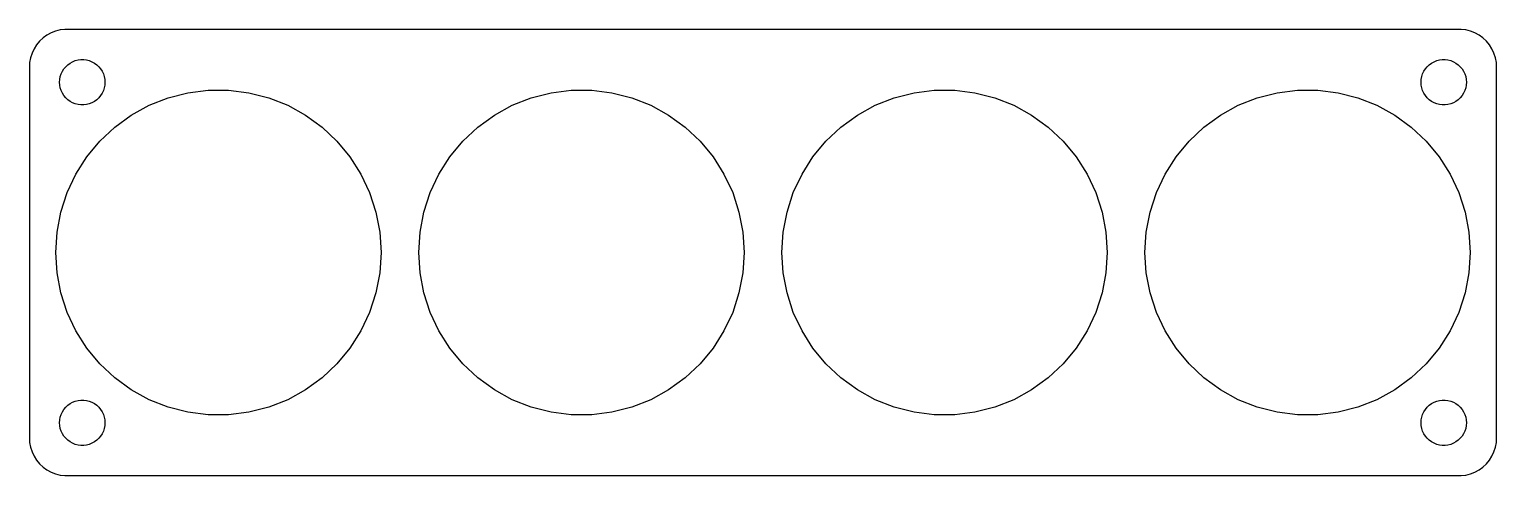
# Model space of a CAD drawing. Header units: metres. Extents: x -97 to 97, y -29 to 29.
import ezdxf

# ---------------------------------------------------------------- set-up
doc = ezdxf.new("R2010")
doc.units = ezdxf.units.M

msp = doc.modelspace()

# ---------------------------------------------------------------- linework, layer by layer
for p, q in [((-93.5451, 29.2553), (-94.1289, 29.0241)), ((-92.9369, 29.4114), (-93.5451, 29.2553)), ((-92.3139, 29.4901), (-92.9369, 29.4114)), ((92.3139, 29.4901), (-92.3139, 29.4901)), ((92.9369, 29.4114), (92.3139, 29.4901)), ((93.5451, 29.2553), (92.9369, 29.4114)), ((94.1289, 29.0241), (93.5451, 29.2553)), ((-96.0451, 27.4389), (-96.3815, 26.9088)), ((-95.6448, 27.9227), (-96.0451, 27.4389)), ((-95.1871, 28.3526), (-95.6448, 27.9227)), ((-94.6791, 28.7216), (-95.1871, 28.3526)), ((-94.1289, 29.0241), (-94.6791, 28.7216)), ((94.6791, 28.7216), (94.1289, 29.0241)), ((95.1871, 28.3526), (94.6791, 28.7216)), ((95.6448, 27.9227), (95.1871, 28.3526)), ((96.0451, 27.4389), (95.6448, 27.9227)), ((96.3815, 26.9088), (96.0451, 27.4389)), ((-96.8429, 25.7434), (-96.9606, 25.1267)), ((-96.6489, 26.3406), (-96.8429, 25.7434)), ((-96.3815, 26.9088), (-96.6489, 26.3406)), ((-91.2773, 25.2145), (-90.927, 25.3532)), ((-90.927, 25.3532), (-90.5621, 25.4469)), ((-90.5621, 25.4469), (-90.1884, 25.4941)), ((-90.1884, 25.4941), (-89.8116, 25.4941)), ((-89.8116, 25.4941), (-89.4379, 25.4469)), ((-89.4379, 25.4469), (-89.073, 25.3532)), ((-89.073, 25.3532), (-88.7227, 25.2145)), ((88.7227, 25.2145), (89.073, 25.3532)), ((89.073, 25.3532), (89.4379, 25.4469)), ((89.4379, 25.4469), (89.8116, 25.4941)), ((89.8116, 25.4941), (90.1884, 25.4941)), ((90.1884, 25.4941), (90.5621, 25.4469)), ((90.5621, 25.4469), (90.927, 25.3532)), ((90.927, 25.3532), (91.2773, 25.2145)), ((96.6489, 26.3406), (96.3815, 26.9088)), ((96.8429, 25.7434), (96.6489, 26.3406)), ((96.9606, 25.1267), (96.8429, 25.7434)), ((-96.9606, 25.1267), (-97, 24.5)), ((-97, 24.5), (-97, -24.5)), ((-92.9057, 23.2461), (-92.7893, 23.6044)), ((-92.7893, 23.6044), (-92.6289, 23.9453)), ((-92.6289, 23.9453), (-92.427, 24.2634)), ((-92.427, 24.2634), (-92.1869, 24.5536)), ((-92.1869, 24.5536), (-91.9123, 24.8115)), ((-91.9123, 24.8115), (-91.6075, 25.033)), ((-91.6075, 25.033), (-91.2773, 25.2145)), ((-88.7227, 25.2145), (-88.3925, 25.033)), ((-88.3925, 25.033), (-88.0877, 24.8115)), ((-88.0877, 24.8115), (-87.8131, 24.5536)), ((-87.8131, 24.5536), (-87.573, 24.2634)), ((-87.573, 24.2634), (-87.3711, 23.9453)), ((-87.3711, 23.9453), (-87.2107, 23.6044)), ((-87.2107, 23.6044), (-87.0943, 23.2461)), ((87.0943, 23.2461), (87.2107, 23.6044)), ((87.2107, 23.6044), (87.3711, 23.9453)), ((87.3711, 23.9453), (87.573, 24.2634)), ((87.573, 24.2634), (87.8131, 24.5536)), ((87.8131, 24.5536), (88.0877, 24.8115)), ((88.0877, 24.8115), (88.3925, 25.033)), ((88.3925, 25.033), (88.7227, 25.2145)), ((91.2773, 25.2145), (91.6075, 25.033)), ((91.6075, 25.033), (91.9123, 24.8115)), ((91.9123, 24.8115), (92.1869, 24.5536)), ((92.1869, 24.5536), (92.427, 24.2634)), ((92.427, 24.2634), (92.6289, 23.9453)), ((92.6289, 23.9453), (92.7893, 23.6044)), ((92.7893, 23.6044), (92.9057, 23.2461)), ((97, 24.5), (96.9606, 25.1267)), ((97, -24.5), (97, 24.5)), ((-93, 22.5), (-92.9763, 22.876)), ((-92.9763, 22.124), (-93, 22.5)), ((-92.9763, 22.876), (-92.9057, 23.2461)), ((-92.9057, 21.7539), (-92.9763, 22.124)), ((-92.7893, 21.3956), (-92.9057, 21.7539)), ((-92.6289, 21.0547), (-92.7893, 21.3956)), ((-87.2107, 21.3956), (-87.3711, 21.0547)), ((-87.0943, 21.7539), (-87.2107, 21.3956)), ((-87.0943, 23.2461), (-87.0237, 22.876)), ((-87.0237, 22.124), (-87.0943, 21.7539)), ((-87.0237, 22.876), (-87, 22.5)), ((-87, 22.5), (-87.0237, 22.124)), ((-76.0287, 21.1192), (-73.35, 21.4576)), ((-73.35, 21.4576), (-70.65, 21.4576)), ((-70.65, 21.4576), (-67.9713, 21.1192)), ((-28.0287, 21.1192), (-25.35, 21.4576)), ((-25.35, 21.4576), (-22.65, 21.4576)), ((-22.65, 21.4576), (-19.9713, 21.1192)), ((19.9713, 21.1192), (22.65, 21.4576)), ((22.65, 21.4576), (25.35, 21.4576)), ((25.35, 21.4576), (28.0287, 21.1192)), ((67.9713, 21.1192), (70.65, 21.4576)), ((70.65, 21.4576), (73.35, 21.4576)), ((73.35, 21.4576), (76.0287, 21.1192)), ((87, 22.5), (87.0237, 22.876)), ((87.0237, 22.124), (87, 22.5)), ((87.0237, 22.876), (87.0943, 23.2461)), ((87.0943, 21.7539), (87.0237, 22.124)), ((87.2107, 21.3956), (87.0943, 21.7539)), ((87.3711, 21.0547), (87.2107, 21.3956)), ((92.7893, 21.3956), (92.6289, 21.0547)), ((92.9057, 21.7539), (92.7893, 21.3956)), ((92.9057, 23.2461), (92.9763, 22.876)), ((92.9763, 22.124), (92.9057, 21.7539)), ((92.9763, 22.876), (93, 22.5)), ((93, 22.5), (92.9763, 22.124)), ((-92.427, 20.7366), (-92.6289, 21.0547)), ((-92.1869, 20.4464), (-92.427, 20.7366)), ((-91.9123, 20.1884), (-92.1869, 20.4464)), ((-91.6075, 19.967), (-91.9123, 20.1884)), ((-91.2773, 19.7855), (-91.6075, 19.967)), ((-90.927, 19.6468), (-91.2773, 19.7855)), ((-90.5621, 19.5531), (-90.927, 19.6468)), ((-90.1884, 19.5059), (-90.5621, 19.5531)), ((-89.8116, 19.5059), (-90.1884, 19.5059)), ((-89.4379, 19.5531), (-89.8116, 19.5059)), ((-89.073, 19.6468), (-89.4379, 19.5531)), ((-88.7227, 19.7855), (-89.073, 19.6468)), ((-88.3925, 19.967), (-88.7227, 19.7855)), ((-88.0877, 20.1884), (-88.3925, 19.967)), ((-87.8131, 20.4464), (-88.0877, 20.1884)), ((-87.573, 20.7366), (-87.8131, 20.4464)), ((-87.3711, 21.0547), (-87.573, 20.7366)), ((-83.5203, 18.153), (-81.1543, 19.4538)), ((-81.1543, 19.4538), (-78.6439, 20.4477)), ((-78.6439, 20.4477), (-76.0287, 21.1192)), ((-67.9713, 21.1192), (-65.3561, 20.4477)), ((-65.3561, 20.4477), (-62.8457, 19.4538)), ((-62.8457, 19.4538), (-60.4797, 18.153)), ((-35.5203, 18.153), (-33.1543, 19.4538)), ((-33.1543, 19.4538), (-30.6439, 20.4477)), ((-30.6439, 20.4477), (-28.0287, 21.1192)), ((-19.9713, 21.1192), (-17.3561, 20.4477)), ((-17.3561, 20.4477), (-14.8457, 19.4538)), ((-14.8457, 19.4538), (-12.4797, 18.153)), ((12.4797, 18.153), (14.8457, 19.4538)), ((14.8457, 19.4538), (17.3561, 20.4477)), ((17.3561, 20.4477), (19.9713, 21.1192)), ((28.0287, 21.1192), (30.6439, 20.4477)), ((30.6439, 20.4477), (33.1543, 19.4538)), ((33.1543, 19.4538), (35.5203, 18.153)), ((60.4797, 18.153), (62.8457, 19.4538)), ((62.8457, 19.4538), (65.3561, 20.4477)), ((65.3561, 20.4477), (67.9713, 21.1192)), ((76.0287, 21.1192), (78.6439, 20.4477)), ((78.6439, 20.4477), (81.1543, 19.4538)), ((81.1543, 19.4538), (83.5203, 18.153)), ((87.573, 20.7366), (87.3711, 21.0547)), ((87.8131, 20.4464), (87.573, 20.7366)), ((88.0877, 20.1884), (87.8131, 20.4464)), ((88.3925, 19.967), (88.0877, 20.1884)), ((88.7227, 19.7855), (88.3925, 19.967)), ((89.073, 19.6468), (88.7227, 19.7855)), ((89.4379, 19.5531), (89.073, 19.6468)), ((89.8116, 19.5059), (89.4379, 19.5531)), ((90.1884, 19.5059), (89.8116, 19.5059)), ((90.5621, 19.5531), (90.1884, 19.5059)), ((90.927, 19.6468), (90.5621, 19.5531)), ((91.2773, 19.7855), (90.927, 19.6468)), ((91.6075, 19.967), (91.2773, 19.7855)), ((91.9123, 20.1884), (91.6075, 19.967)), ((92.1869, 20.4464), (91.9123, 20.1884)), ((92.427, 20.7366), (92.1869, 20.4464)), ((92.6289, 21.0547), (92.427, 20.7366)), ((-85.7046, 16.566), (-83.5203, 18.153)), ((-60.4797, 18.153), (-58.2954, 16.566)), ((-37.7046, 16.566), (-35.5203, 18.153)), ((-12.4797, 18.153), (-10.2954, 16.566)), ((10.2954, 16.566), (12.4797, 18.153)), ((35.5203, 18.153), (37.7046, 16.566)), ((58.2954, 16.566), (60.4797, 18.153)), ((83.5203, 18.153), (85.7046, 16.566)), ((-87.6728, 14.7178), (-85.7046, 16.566)), ((-58.2954, 16.566), (-56.3272, 14.7178)), ((-39.6728, 14.7178), (-37.7046, 16.566)), ((-10.2954, 16.566), (-8.32716, 14.7178)), ((8.32716, 14.7178), (10.2954, 16.566)), ((37.7046, 16.566), (39.6728, 14.7178)), ((56.3272, 14.7178), (58.2954, 16.566)), ((85.7046, 16.566), (87.6728, 14.7178)), ((-89.3939, 12.6374), (-87.6728, 14.7178)), ((-56.3272, 14.7178), (-54.6061, 12.6374)), ((-41.3939, 12.6374), (-39.6728, 14.7178)), ((-8.32716, 14.7178), (-6.60612, 12.6374)), ((6.60612, 12.6374), (8.32716, 14.7178)), ((39.6728, 14.7178), (41.3939, 12.6374)), ((54.6061, 12.6374), (56.3272, 14.7178)), ((87.6728, 14.7178), (89.3939, 12.6374)), ((-90.8406, 10.3577), (-89.3939, 12.6374)), ((-54.6061, 12.6374), (-53.1594, 10.3577)), ((-42.8406, 10.3577), (-41.3939, 12.6374)), ((-6.60612, 12.6374), (-5.15939, 10.3577)), ((5.15939, 10.3577), (6.60612, 12.6374)), ((41.3939, 12.6374), (42.8406, 10.3577)), ((53.1594, 10.3577), (54.6061, 12.6374)), ((89.3939, 12.6374), (90.8406, 10.3577)), ((-91.9902, 7.91467), (-90.8406, 10.3577)), ((-53.1594, 10.3577), (-52.0098, 7.91467)), ((-43.9902, 7.91467), (-42.8406, 10.3577)), ((-5.15939, 10.3577), (-4.0098, 7.91467)), ((4.0098, 7.91467), (5.15939, 10.3577)), ((42.8406, 10.3577), (43.9902, 7.91467)), ((52.0098, 7.91467), (53.1594, 10.3577)), ((90.8406, 10.3577), (91.9902, 7.91467)), ((-92.8245, 5.34683), (-91.9902, 7.91467)), ((-52.0098, 7.91467), (-51.1755, 5.34683)), ((-44.8245, 5.34683), (-43.9902, 7.91467)), ((-4.0098, 7.91467), (-3.17546, 5.34683)), ((3.17546, 5.34683), (4.0098, 7.91467)), ((43.9902, 7.91467), (44.8245, 5.34683)), ((51.1755, 5.34683), (52.0098, 7.91467)), ((91.9902, 7.91467), (92.8245, 5.34683)), ((-93.3305, 2.69466), (-92.8245, 5.34683)), ((-51.1755, 5.34683), (-50.6695, 2.69466)), ((-45.3305, 2.69466), (-44.8245, 5.34683)), ((-3.17546, 5.34683), (-2.66953, 2.69466)), ((2.66953, 2.69466), (3.17546, 5.34683)), ((44.8245, 5.34683), (45.3305, 2.69466)), ((50.6695, 2.69466), (51.1755, 5.34683)), ((92.8245, 5.34683), (93.3305, 2.69466)), ((-93.5, 0), (-93.3305, 2.69466)), ((-50.6695, 2.69466), (-50.5, 0)), ((-45.5, 0), (-45.3305, 2.69466)), ((-2.66953, 2.69466), (-2.5, 0)), ((2.5, 0), (2.66953, 2.69466)), ((45.3305, 2.69466), (45.5, 0)), ((50.5, 0), (50.6695, 2.69466)), ((93.3305, 2.69466), (93.5, 0)), ((-93.3305, -2.69466), (-93.5, 0)), ((-50.5, 0), (-50.6695, -2.69466)), ((-45.3305, -2.69466), (-45.5, 0)), ((-2.5, 0), (-2.66953, -2.69466)), ((2.66953, -2.69466), (2.5, 0)), ((45.5, 0), (45.3305, -2.69466)), ((50.6695, -2.69466), (50.5, 0)), ((93.5, 0), (93.3305, -2.69466)), ((-92.8245, -5.34683), (-93.3305, -2.69466)), ((-50.6695, -2.69466), (-51.1755, -5.34683)), ((-44.8245, -5.34683), (-45.3305, -2.69466)), ((-2.66953, -2.69466), (-3.17546, -5.34683)), ((3.17546, -5.34683), (2.66953, -2.69466)), ((45.3305, -2.69466), (44.8245, -5.34683)), ((51.1755, -5.34683), (50.6695, -2.69466)), ((93.3305, -2.69466), (92.8245, -5.34683)), ((-91.9902, -7.91467), (-92.8245, -5.34683)), ((-51.1755, -5.34683), (-52.0098, -7.91467)), ((-43.9902, -7.91467), (-44.8245, -5.34683)), ((-3.17546, -5.34683), (-4.0098, -7.91467)), ((4.0098, -7.91467), (3.17546, -5.34683)), ((44.8245, -5.34683), (43.9902, -7.91467)), ((52.0098, -7.91467), (51.1755, -5.34683)), ((92.8245, -5.34683), (91.9902, -7.91467)), ((-90.8406, -10.3577), (-91.9902, -7.91467)), ((-52.0098, -7.91467), (-53.1594, -10.3577)), ((-42.8406, -10.3577), (-43.9902, -7.91467)), ((-4.0098, -7.91467), (-5.15939, -10.3577)), ((5.15939, -10.3577), (4.0098, -7.91467)), ((43.9902, -7.91467), (42.8406, -10.3577)), ((53.1594, -10.3577), (52.0098, -7.91467)), ((91.9902, -7.91467), (90.8406, -10.3577)), ((-89.3939, -12.6374), (-90.8406, -10.3577)), ((-53.1594, -10.3577), (-54.6061, -12.6374)), ((-41.3939, -12.6374), (-42.8406, -10.3577)), ((-5.15939, -10.3577), (-6.60612, -12.6374)), ((6.60612, -12.6374), (5.15939, -10.3577)), ((42.8406, -10.3577), (41.3939, -12.6374)), ((54.6061, -12.6374), (53.1594, -10.3577)), ((90.8406, -10.3577), (89.3939, -12.6374)), ((-87.6728, -14.7178), (-89.3939, -12.6374)), ((-54.6061, -12.6374), (-56.3272, -14.7178)), ((-39.6728, -14.7178), (-41.3939, -12.6374)), ((-6.60612, -12.6374), (-8.32716, -14.7178)), ((8.32716, -14.7178), (6.60612, -12.6374)), ((41.3939, -12.6374), (39.6728, -14.7178)), ((56.3272, -14.7178), (54.6061, -12.6374)), ((89.3939, -12.6374), (87.6728, -14.7178)), ((-85.7046, -16.566), (-87.6728, -14.7178)), ((-56.3272, -14.7178), (-58.2954, -16.566)), ((-37.7046, -16.566), (-39.6728, -14.7178)), ((-8.32716, -14.7178), (-10.2954, -16.566)), ((10.2954, -16.566), (8.32716, -14.7178)), ((39.6728, -14.7178), (37.7046, -16.566)), ((58.2954, -16.566), (56.3272, -14.7178)), ((87.6728, -14.7178), (85.7046, -16.566)), ((-83.5203, -18.153), (-85.7046, -16.566)), ((-58.2954, -16.566), (-60.4797, -18.153)), ((-35.5203, -18.153), (-37.7046, -16.566)), ((-10.2954, -16.566), (-12.4797, -18.153)), ((12.4797, -18.153), (10.2954, -16.566)), ((37.7046, -16.566), (35.5203, -18.153)), ((60.4797, -18.153), (58.2954, -16.566)), ((85.7046, -16.566), (83.5203, -18.153)), ((-81.1543, -19.4538), (-83.5203, -18.153)), ((-60.4797, -18.153), (-62.8457, -19.4538)), ((-33.1543, -19.4538), (-35.5203, -18.153)), ((-12.4797, -18.153), (-14.8457, -19.4538)), ((14.8457, -19.4538), (12.4797, -18.153)), ((35.5203, -18.153), (33.1543, -19.4538)), ((62.8457, -19.4538), (60.4797, -18.153)), ((83.5203, -18.153), (81.1543, -19.4538)), ((-92.7893, -21.3956), (-92.6289, -21.0547)), ((-92.6289, -21.0547), (-92.427, -20.7366)), ((-92.427, -20.7366), (-92.1869, -20.4464)), ((-92.1869, -20.4464), (-91.9123, -20.1884)), ((-91.9123, -20.1884), (-91.6075, -19.967)), ((-91.6075, -19.967), (-91.2773, -19.7855)), ((-91.2773, -19.7855), (-90.927, -19.6468)), ((-90.927, -19.6468), (-90.5621, -19.5531)), ((-90.5621, -19.5531), (-90.1884, -19.5059)), ((-90.1884, -19.5059), (-89.8116, -19.5059)), ((-89.8116, -19.5059), (-89.4379, -19.5531)), ((-89.4379, -19.5531), (-89.073, -19.6468)), ((-89.073, -19.6468), (-88.7227, -19.7855)), ((-88.7227, -19.7855), (-88.3925, -19.967)), ((-88.3925, -19.967), (-88.0877, -20.1884)), ((-88.0877, -20.1884), (-87.8131, -20.4464)), ((-87.8131, -20.4464), (-87.573, -20.7366)), ((-87.573, -20.7366), (-87.3711, -21.0547)), ((-87.3711, -21.0547), (-87.2107, -21.3956)), ((-78.6439, -20.4477), (-81.1543, -19.4538)), ((-76.0287, -21.1192), (-78.6439, -20.4477)), ((-73.35, -21.4576), (-76.0287, -21.1192)), ((-67.9713, -21.1192), (-70.65, -21.4576)), ((-65.3561, -20.4477), (-67.9713, -21.1192)), ((-62.8457, -19.4538), (-65.3561, -20.4477)), ((-30.6439, -20.4477), (-33.1543, -19.4538)), ((-28.0287, -21.1192), (-30.6439, -20.4477)), ((-25.35, -21.4576), (-28.0287, -21.1192)), ((-19.9713, -21.1192), (-22.65, -21.4576)), ((-17.3561, -20.4477), (-19.9713, -21.1192)), ((-14.8457, -19.4538), (-17.3561, -20.4477)), ((17.3561, -20.4477), (14.8457, -19.4538)), ((19.9713, -21.1192), (17.3561, -20.4477)), ((22.65, -21.4576), (19.9713, -21.1192)), ((28.0287, -21.1192), (25.35, -21.4576)), ((30.6439, -20.4477), (28.0287, -21.1192)), ((33.1543, -19.4538), (30.6439, -20.4477)), ((65.3561, -20.4477), (62.8457, -19.4538)), ((67.9713, -21.1192), (65.3561, -20.4477)), ((70.65, -21.4576), (67.9713, -21.1192)), ((76.0287, -21.1192), (73.35, -21.4576)), ((78.6439, -20.4477), (76.0287, -21.1192)), ((81.1543, -19.4538), (78.6439, -20.4477)), ((87.2107, -21.3956), (87.3711, -21.0547)), ((87.3711, -21.0547), (87.573, -20.7366)), ((87.573, -20.7366), (87.8131, -20.4464)), ((87.8131, -20.4464), (88.0877, -20.1884)), ((88.0877, -20.1884), (88.3925, -19.967)), ((88.3925, -19.967), (88.7227, -19.7855)), ((88.7227, -19.7855), (89.073, -19.6468)), ((89.073, -19.6468), (89.4379, -19.5531)), ((89.4379, -19.5531), (89.8116, -19.5059)), ((89.8116, -19.5059), (90.1884, -19.5059)), ((90.1884, -19.5059), (90.5621, -19.5531)), ((90.5621, -19.5531), (90.927, -19.6468)), ((90.927, -19.6468), (91.2773, -19.7855)), ((91.2773, -19.7855), (91.6075, -19.967)), ((91.6075, -19.967), (91.9123, -20.1884)), ((91.9123, -20.1884), (92.1869, -20.4464)), ((92.1869, -20.4464), (92.427, -20.7366)), ((92.427, -20.7366), (92.6289, -21.0547)), ((92.6289, -21.0547), (92.7893, -21.3956)), ((-93, -22.5), (-92.9763, -22.124)), ((-92.9763, -22.876), (-93, -22.5)), ((-92.9763, -22.124), (-92.9057, -21.7539)), ((-92.9057, -23.2461), (-92.9763, -22.876)), ((-92.9057, -21.7539), (-92.7893, -21.3956)), ((-92.7893, -23.6044), (-92.9057, -23.2461)), ((-87.2107, -21.3956), (-87.0943, -21.7539)), ((-87.0943, -23.2461), (-87.2107, -23.6044)), ((-87.0943, -21.7539), (-87.0237, -22.124)), ((-87.0237, -22.876), (-87.0943, -23.2461)), ((-87.0237, -22.124), (-87, -22.5)), ((-87, -22.5), (-87.0237, -22.876)), ((-70.65, -21.4576), (-73.35, -21.4576)), ((-22.65, -21.4576), (-25.35, -21.4576)), ((25.35, -21.4576), (22.65, -21.4576)), ((73.35, -21.4576), (70.65, -21.4576)), ((87, -22.5), (87.0237, -22.124)), ((87.0237, -22.876), (87, -22.5)), ((87.0237, -22.124), (87.0943, -21.7539)), ((87.0943, -23.2461), (87.0237, -22.876)), ((87.0943, -21.7539), (87.2107, -21.3956)), ((87.2107, -23.6044), (87.0943, -23.2461)), ((92.7893, -21.3956), (92.9057, -21.7539)), ((92.9057, -23.2461), (92.7893, -23.6044)), ((92.9057, -21.7539), (92.9763, -22.124)), ((92.9763, -22.876), (92.9057, -23.2461)), ((92.9763, -22.124), (93, -22.5)), ((93, -22.5), (92.9763, -22.876)), ((-97, -24.5), (-96.9606, -25.1267)), ((-96.9606, -25.1267), (-96.8429, -25.7434)), ((-92.6289, -23.9453), (-92.7893, -23.6044)), ((-92.427, -24.2634), (-92.6289, -23.9453)), ((-92.1869, -24.5536), (-92.427, -24.2634)), ((-91.9123, -24.8115), (-92.1869, -24.5536)), ((-91.6075, -25.033), (-91.9123, -24.8115)), ((-91.2773, -25.2145), (-91.6075, -25.033)), ((-90.927, -25.3532), (-91.2773, -25.2145)), ((-88.7227, -25.2145), (-89.073, -25.3532)), ((-88.3925, -25.033), (-88.7227, -25.2145)), ((-88.0877, -24.8115), (-88.3925, -25.033)), ((-87.8131, -24.5536), (-88.0877, -24.8115)), ((-87.573, -24.2634), (-87.8131, -24.5536)), ((-87.3711, -23.9453), (-87.573, -24.2634)), ((-87.2107, -23.6044), (-87.3711, -23.9453)), ((87.3711, -23.9453), (87.2107, -23.6044)), ((87.573, -24.2634), (87.3711, -23.9453)), ((87.8131, -24.5536), (87.573, -24.2634)), ((88.0877, -24.8115), (87.8131, -24.5536)), ((88.3925, -25.033), (88.0877, -24.8115)), ((88.7227, -25.2145), (88.3925, -25.033)), ((89.073, -25.3532), (88.7227, -25.2145)), ((91.2773, -25.2145), (90.927, -25.3532)), ((91.6075, -25.033), (91.2773, -25.2145)), ((91.9123, -24.8115), (91.6075, -25.033)), ((92.1869, -24.5536), (91.9123, -24.8115)), ((92.427, -24.2634), (92.1869, -24.5536)), ((92.6289, -23.9453), (92.427, -24.2634)), ((92.7893, -23.6044), (92.6289, -23.9453)), ((96.8429, -25.7434), (96.9606, -25.1267)), ((96.9606, -25.1267), (97, -24.5)), ((-96.8429, -25.7434), (-96.6489, -26.3406)), ((-96.6489, -26.3406), (-96.3815, -26.9088)), ((-96.3815, -26.9088), (-96.0451, -27.4389)), ((-90.5621, -25.4469), (-90.927, -25.3532)), ((-90.1884, -25.4941), (-90.5621, -25.4469)), ((-89.8116, -25.4941), (-90.1884, -25.4941)), ((-89.4379, -25.4469), (-89.8116, -25.4941)), ((-89.073, -25.3532), (-89.4379, -25.4469)), ((89.4379, -25.4469), (89.073, -25.3532)), ((89.8116, -25.4941), (89.4379, -25.4469)), ((90.1884, -25.4941), (89.8116, -25.4941)), ((90.5621, -25.4469), (90.1884, -25.4941)), ((90.927, -25.3532), (90.5621, -25.4469)), ((96.0451, -27.4389), (96.3815, -26.9088)), ((96.3815, -26.9088), (96.6489, -26.3406)), ((96.6489, -26.3406), (96.8429, -25.7434)), ((-96.0451, -27.4389), (-95.6448, -27.9227)), ((-95.6448, -27.9227), (-95.1871, -28.3526)), ((-95.1871, -28.3526), (-94.6791, -28.7216)), ((-94.6791, -28.7216), (-94.1289, -29.0241)), ((-94.1289, -29.0241), (-93.5451, -29.2553)), ((93.5451, -29.2553), (94.1289, -29.0241)), ((94.1289, -29.0241), (94.6791, -28.7216)), ((94.6791, -28.7216), (95.1871, -28.3526)), ((95.1871, -28.3526), (95.6448, -27.9227)), ((95.6448, -27.9227), (96.0451, -27.4389)), ((-93.5451, -29.2553), (-92.9369, -29.4114)), ((-92.9369, -29.4114), (-92.3139, -29.4901)), ((-92.3139, -29.4901), (92.3139, -29.4901)), ((92.3139, -29.4901), (92.9369, -29.4114)), ((92.9369, -29.4114), (93.5451, -29.2553))]:
    msp.add_line(p, q)

doc.saveas('drawing.dxf')
